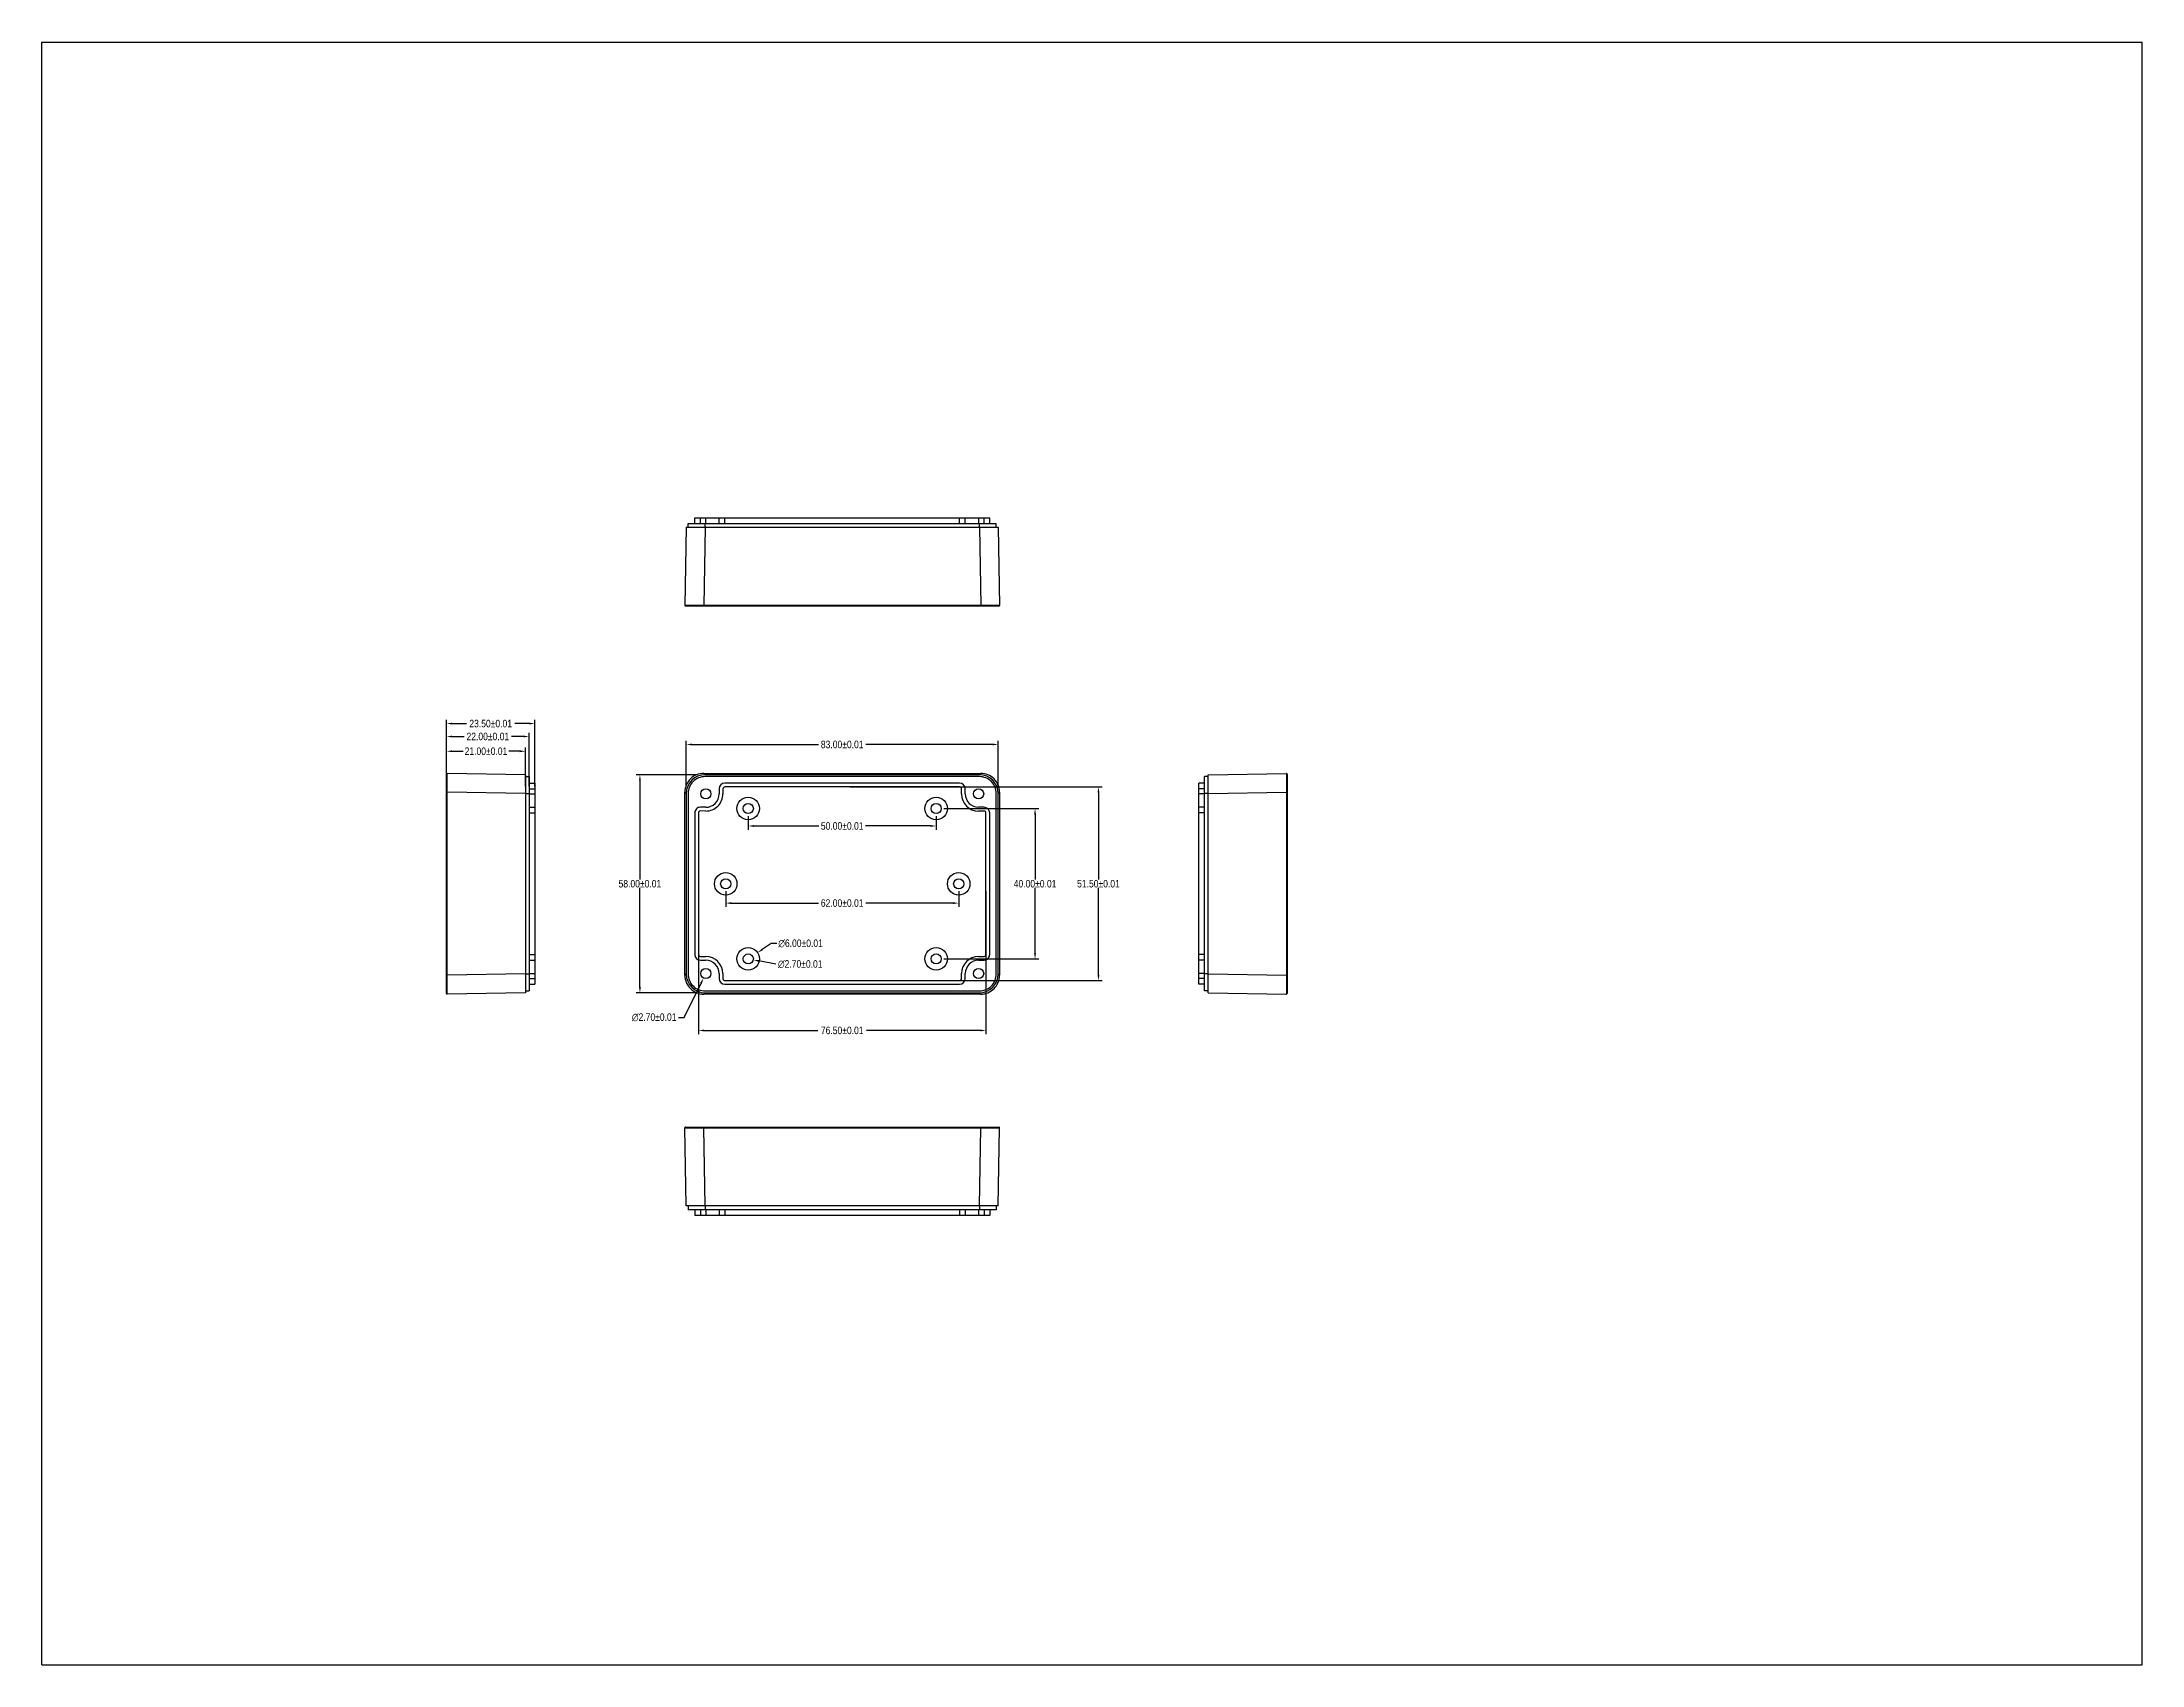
# Model space of a CAD drawing. Header units: millimetres. Extents: x 0 to 559, y 0 to 432.
import ezdxf

# ---------------------------------------------------------------- set-up
doc = ezdxf.new("R2010")
doc.units = ezdxf.units.MM
doc.header["$LTSCALE"] = 30.734
doc.header["$PDMODE"] = 3
doc.header["$PDSIZE"] = 8
doc.layers.get('0').update_dxf_attribs({"linetype": 'CONTINUOUS'})
doc.layers.get('Defpoints').update_dxf_attribs({"linetype": 'CONTINUOUS'})
doc.layers.add('02___PRT_ALL_AXES', color=7, linetype='CONTINUOUS')
doc.styles.get("Standard").update_dxf_attribs({"font": 'txt', "width": 0.85})
doc.dimstyles.new('11', dxfattribs={"dimtxt": 2, "dimasz": 1.5, "dimexe": 1, "dimexo": 2, "dimgap": 0.09, "dimtad": 0, "dimtih": 1, "dimtoh": 1, "dimzin": 0, "dimdsep": 46, "dimtxsty": 'Standard', "dimcen": 0, "dimadec": 0, "dimazin": 0, "dimtol": 1, "dimtp": 0.01, "dimtm": 0.01, "dimtfac": 1, "dimtofl": 0, "dimtmove": 0, "dimatfit": 3, "dimfxl": 1, "dimtolj": 1, "dimtzin": 0, "dimarcsym": 0})

# ---------------------------------------------------------------- blocks, each defined once
blk = doc.blocks.new('*D1')
at = {"color": 0, "lineweight": -2, "transparency": 16777216}
for p, q in [((187.93, 225.85), (187.93, 222.22)), ((237.93, 225.85), (237.93, 222.22)), ((189.43, 223.22), (206.75, 223.22)), ((236.43, 223.22), (219.12, 223.22))]:
    blk.add_line(p, q, dxfattribs=at)
at = {"color": 0, "transparency": 16777216}
for points in [[(189.43, 223.47), (189.43, 222.97), (187.93, 223.22)], [(236.43, 223.47), (236.43, 222.97), (237.93, 223.22)]]:
    blk.add_solid(points, dxfattribs=at)
at = {"layer": 'Defpoints', "color": 0, "transparency": 16777216}
for p in [(187.93, 227.85), (237.93, 227.85), (237.93, 223.22)]:
    blk.add_point(p, dxfattribs=at)
at = {"color": 0, "transparency": 16777216, "insert": (212.93, 223.22), "char_height": 2, "attachment_point": 5}
blk.add_mtext('\\A1;50.00±0.01', dxfattribs=at)
blk = doc.blocks.new('*D2')
at = {"color": 0, "lineweight": -2, "transparency": 16777216}
for p, q in [((181.93, 205.85), (181.93, 201.7)), ((183.43, 202.7), (206.61, 202.7)), ((242.43, 202.7), (219.26, 202.7)), ((243.93, 205.85), (243.93, 201.7))]:
    blk.add_line(p, q, dxfattribs=at)
at = {"color": 0, "transparency": 16777216}
for points in [[(183.43, 202.95), (183.43, 202.45), (181.93, 202.7)], [(242.43, 202.95), (242.43, 202.45), (243.93, 202.7)]]:
    blk.add_solid(points, dxfattribs=at)
at = {"layer": 'Defpoints', "color": 0, "transparency": 16777216}
for p in [(181.93, 207.85), (243.93, 207.85), (243.93, 202.7)]:
    blk.add_point(p, dxfattribs=at)
at = {"color": 0, "transparency": 16777216, "insert": (212.93, 202.7), "char_height": 2, "attachment_point": 5}
blk.add_mtext('\\A1;62.00±0.01', dxfattribs=at)
blk = doc.blocks.new('*D3')
at = {"color": 0, "lineweight": -2, "transparency": 16777216}
for p, q in [((239.93, 227.85), (265.25, 227.85)), ((264.25, 226.35), (264.25, 208.94)), ((264.25, 189.35), (264.25, 206.76)), ((239.93, 187.85), (265.25, 187.85))]:
    blk.add_line(p, q, dxfattribs=at)
at = {"color": 0, "transparency": 16777216}
for points in [[(264, 226.35), (264.5, 226.35), (264.25, 227.85)], [(264, 189.35), (264.5, 189.35), (264.25, 187.85)]]:
    blk.add_solid(points, dxfattribs=at)
at = {"layer": 'Defpoints', "color": 0, "transparency": 16777216}
for p in [(237.93, 227.85), (237.93, 187.85), (264.25, 187.85)]:
    blk.add_point(p, dxfattribs=at)
at = {"color": 0, "transparency": 16777216, "insert": (264.25, 207.85), "char_height": 2, "attachment_point": 5}
blk.add_mtext('\\A1;40.00±0.01', dxfattribs=at)
blk = doc.blocks.new('*D4')
at = {"color": 0, "lineweight": -2, "transparency": 16777216}
for p, q in [((171.43, 233.85), (171.43, 245.9)), ((254.43, 233.85), (254.43, 245.9)), ((172.93, 244.9), (206.61, 244.9)), ((252.93, 244.9), (219.26, 244.9))]:
    blk.add_line(p, q, dxfattribs=at)
at = {"color": 0, "transparency": 16777216}
for points in [[(172.93, 245.15), (172.93, 244.65), (171.43, 244.9)], [(252.93, 245.15), (252.93, 244.65), (254.43, 244.9)]]:
    blk.add_solid(points, dxfattribs=at)
at = {"layer": 'Defpoints', "color": 0, "transparency": 16777216}
for p in [(254.43, 244.9), (171.43, 231.85), (254.43, 231.85)]:
    blk.add_point(p, dxfattribs=at)
at = {"color": 0, "transparency": 16777216, "insert": (212.93, 244.9), "char_height": 2, "attachment_point": 5}
blk.add_mtext('\\A1;83.00±0.01', dxfattribs=at)
blk = doc.blocks.new('*D5')
at = {"color": 0, "lineweight": -2, "transparency": 16777216}
for p, q in [((174.43, 236.85), (158.1, 236.85)), ((159.1, 235.35), (159.1, 208.94)), ((159.1, 180.35), (159.1, 206.76)), ((174.43, 178.85), (158.1, 178.85))]:
    blk.add_line(p, q, dxfattribs=at)
at = {"color": 0, "transparency": 16777216}
for points in [[(158.85, 235.35), (159.35, 235.35), (159.1, 236.85)], [(158.85, 180.35), (159.35, 180.35), (159.1, 178.85)]]:
    blk.add_solid(points, dxfattribs=at)
at = {"layer": 'Defpoints', "color": 0, "transparency": 16777216}
for p in [(159.1, 236.85), (176.43, 236.85), (176.43, 178.85)]:
    blk.add_point(p, dxfattribs=at)
at = {"color": 0, "transparency": 16777216, "insert": (159.1, 207.85), "char_height": 2, "attachment_point": 5}
blk.add_mtext('\\A1;58.00±0.01', dxfattribs=at)
blk = doc.blocks.new('*D6')
at = {"color": 0, "lineweight": -2, "transparency": 16777216}
for p, q in [((214.93, 233.6), (282.12, 233.6)), ((281.12, 232.1), (281.12, 208.94)), ((281.12, 183.6), (281.12, 206.76)), ((214.93, 182.1), (282.12, 182.1))]:
    blk.add_line(p, q, dxfattribs=at)
at = {"color": 0, "transparency": 16777216}
for points in [[(280.87, 232.1), (281.37, 232.1), (281.12, 233.6)], [(280.87, 183.6), (281.37, 183.6), (281.12, 182.1)]]:
    blk.add_solid(points, dxfattribs=at)
at = {"layer": 'Defpoints', "color": 0, "transparency": 16777216}
for p in [(212.93, 233.6), (212.93, 182.1), (281.12, 182.1)]:
    blk.add_point(p, dxfattribs=at)
at = {"color": 0, "transparency": 16777216, "insert": (281.12, 207.85), "char_height": 2, "attachment_point": 5}
blk.add_mtext('\\A1;51.50±0.01', dxfattribs=at)
blk = doc.blocks.new('*D7')
at = {"color": 0, "lineweight": -2, "transparency": 16777216}
for p, q in [((174.68, 205.85), (174.68, 167.82)), ((251.18, 205.85), (251.18, 167.82)), ((176.18, 168.82), (206.47, 168.82)), ((249.68, 168.82), (219.4, 168.82))]:
    blk.add_line(p, q, dxfattribs=at)
at = {"color": 0, "transparency": 16777216}
for points in [[(176.18, 169.07), (176.18, 168.57), (174.68, 168.82)], [(249.68, 169.07), (249.68, 168.57), (251.18, 168.82)]]:
    blk.add_solid(points, dxfattribs=at)
at = {"layer": 'Defpoints', "color": 0, "transparency": 16777216}
for p in [(174.68, 207.85), (251.18, 207.85), (174.68, 168.82)]:
    blk.add_point(p, dxfattribs=at)
at = {"color": 0, "transparency": 16777216, "insert": (212.93, 168.82), "char_height": 2, "attachment_point": 5}
blk.add_mtext('\\A1;76.50±0.01', dxfattribs=at)
blk = doc.blocks.new('*D8')
at = {"color": 0, "lineweight": -2, "transparency": 16777216}
for p, q in [((107.64, 234.22), (107.64, 244.1)), ((109.14, 243.1), (112.1, 243.1)), ((127.14, 243.1), (124.18, 243.1)), ((128.64, 233.85), (128.64, 244.1))]:
    blk.add_line(p, q, dxfattribs=at)
at = {"color": 0, "transparency": 16777216}
for points in [[(109.14, 243.35), (109.14, 242.85), (107.64, 243.1)], [(127.14, 243.35), (127.14, 242.85), (128.64, 243.1)]]:
    blk.add_solid(points, dxfattribs=at)
at = {"layer": 'Defpoints', "color": 0, "transparency": 16777216}
for p in [(128.64, 243.1), (107.64, 232.22), (128.64, 231.85)]:
    blk.add_point(p, dxfattribs=at)
at = {"color": 0, "transparency": 16777216, "insert": (118.14, 243.1), "char_height": 2, "attachment_point": 5}
blk.add_mtext('\\A1;21.00±0.01', dxfattribs=at)
blk = doc.blocks.new('*D9')
at = {"color": 0, "lineweight": -2, "transparency": 16777216}
for p, q in [((107.64, 234.22), (107.64, 248.02)), ((109.14, 247.02), (112.31, 247.02)), ((128.14, 247.02), (124.96, 247.02)), ((129.64, 233.75), (129.64, 248.02))]:
    blk.add_line(p, q, dxfattribs=at)
at = {"color": 0, "transparency": 16777216}
for points in [[(109.14, 247.27), (109.14, 246.77), (107.64, 247.02)], [(128.14, 247.27), (128.14, 246.77), (129.64, 247.02)]]:
    blk.add_solid(points, dxfattribs=at)
at = {"layer": 'Defpoints', "color": 0, "transparency": 16777216}
for p in [(129.64, 247.02), (107.64, 232.22), (129.64, 231.75)]:
    blk.add_point(p, dxfattribs=at)
at = {"color": 0, "transparency": 16777216, "insert": (118.64, 247.02), "char_height": 2, "attachment_point": 5}
blk.add_mtext('\\A1;22.00±0.01', dxfattribs=at)
blk = doc.blocks.new('*D10')
at = {"color": 0, "lineweight": -2, "transparency": 16777216}
for p, q in [((107.64, 234.22), (107.64, 251.46)), ((131.14, 233.75), (131.14, 251.46)), ((109.14, 250.46), (112.92, 250.46)), ((129.64, 250.46), (125.85, 250.46))]:
    blk.add_line(p, q, dxfattribs=at)
at = {"color": 0, "transparency": 16777216}
for points in [[(109.14, 250.71), (109.14, 250.21), (107.64, 250.46)], [(129.64, 250.71), (129.64, 250.21), (131.14, 250.46)]]:
    blk.add_solid(points, dxfattribs=at)
at = {"layer": 'Defpoints', "color": 0, "transparency": 16777216}
for p in [(131.14, 250.46), (107.64, 232.22), (131.14, 231.75)]:
    blk.add_point(p, dxfattribs=at)
at = {"color": 0, "transparency": 16777216, "insert": (119.39, 250.46), "char_height": 2, "attachment_point": 5}
blk.add_mtext('\\A1;23.50±0.01', dxfattribs=at)
blk = doc.blocks.new('*D11')
at = {"color": 0, "lineweight": -2, "transparency": 16777216}
for p, q in [((194.04, 191.96), (191.67, 190.36)), ((195.54, 191.96), (194.04, 191.96))]:
    blk.add_line(p, q, dxfattribs=at)
at = {"color": 0, "transparency": 16777216}
blk.add_solid([(191.53, 190.57), (191.81, 190.15), (190.42, 189.53)], dxfattribs=at)
at = {"layer": 'Defpoints', "color": 0, "transparency": 16777216}
for p in [(185.44, 186.18), (190.42, 189.53)]:
    blk.add_point(p, dxfattribs=at)
at = {"color": 0, "transparency": 16777216, "insert": (201.86, 191.96), "char_height": 2, "attachment_point": 5}
blk.add_mtext('\\A1;∅6.00±0.01', dxfattribs=at)
blk = doc.blocks.new('*D12')
at = {"color": 0, "lineweight": -2, "transparency": 16777216}
blk.add_line((195.3, 186.45), (190.73, 187.32), dxfattribs=at)
at = {"color": 0, "transparency": 16777216}
blk.add_solid([(190.78, 187.56), (190.69, 187.07), (189.26, 187.6)], dxfattribs=at)
at = {"layer": 'Defpoints', "color": 0, "transparency": 16777216}
for p in [(186.61, 188.1), (189.26, 187.6)]:
    blk.add_point(p, dxfattribs=at)
at = {"color": 0, "transparency": 16777216, "insert": (201.77, 186.45), "char_height": 2, "attachment_point": 5}
blk.add_mtext('\\A1;∅2.70±0.01', dxfattribs=at)
blk = doc.blocks.new('*D13')
at = {"color": 0, "lineweight": -2, "transparency": 16777216}
for p, q in [((170.86, 172.31), (175.37, 181.4)), ((169.36, 172.31), (170.86, 172.31))]:
    blk.add_line(p, q, dxfattribs=at)
at = {"color": 0, "transparency": 16777216}
blk.add_solid([(175.14, 181.51), (175.59, 181.29), (176.03, 182.74)], dxfattribs=at)
at = {"layer": 'Defpoints', "color": 0, "transparency": 16777216}
for p in [(177.23, 185.16), (176.03, 182.74)]:
    blk.add_point(p, dxfattribs=at)
at = {"color": 0, "transparency": 16777216, "insert": (162.9, 172.31), "char_height": 2, "attachment_point": 5}
blk.add_mtext('\\A1;∅2.70±0.01', dxfattribs=at)

msp = doc.modelspace()

# ---------------------------------------------------------------- linework, layer by layer
at = {"color": 7, "linetype": 'Continuous'}
for p, q in [((0, 0), (0, 431.8)), ((0, 431.8), (558.8, 431.8)), ((558.8, 0), (558.8, 431.8)), ((171.434, 302.714), (171.071, 281.917)), ((171.434, 302.714), (254.434, 302.714)), ((171.934, 302.714), (171.934, 303.714)), ((171.934, 303.714), (253.934, 303.714)), ((173.684, 303.714), (173.684, 305.214)), ((173.684, 305.214), (252.184, 305.214)), ((175.184, 303.714), (175.184, 305.214)), ((176.434, 302.714), (176.071, 281.917)), ((176.434, 302.714), (176.434, 303.714)), ((176.634, 303.714), (176.634, 305.214)), ((180.184, 303.714), (180.184, 305.214)), ((181.684, 303.714), (181.684, 305.214)), ((244.184, 303.714), (244.184, 305.214)), ((245.684, 303.714), (245.684, 305.214)), ((249.253, 303.714), (249.253, 305.214)), ((249.435, 302.714), (249.435, 303.714)), ((249.435, 302.714), (249.798, 281.917)), ((250.677, 303.714), (250.677, 305.214)), ((252.184, 303.714), (252.184, 305.214)), ((253.934, 302.714), (253.934, 303.714)), ((254.434, 302.714), (254.798, 281.917)), ((176.071, 281.917), (171.071, 281.917)), ((254.598, 281.714), (171.271, 281.714)), ((176.071, 281.714), (176.071, 281.917)), ((249.798, 281.917), (176.071, 281.917)), ((249.798, 281.714), (249.798, 281.917)), ((254.798, 281.917), (249.798, 281.917)), ((107.638, 178.689), (107.638, 237.015)), ((128.638, 236.852), (107.842, 237.215)), ((107.842, 232.216), (107.842, 237.215)), ((128.638, 236.852), (128.638, 178.852)), ((128.638, 236.352), (129.638, 236.352)), ((129.638, 236.352), (129.638, 179.352)), ((176.434, 236.852), (176.071, 237.215)), ((176.071, 237.215), (249.798, 237.215)), ((249.435, 236.852), (176.434, 236.852)), ((249.435, 236.352), (176.434, 236.352)), ((249.435, 236.852), (249.798, 237.215)), ((309.327, 179.352), (309.327, 236.352)), ((310.327, 236.352), (309.327, 236.352)), ((310.327, 236.852), (331.124, 237.215)), ((310.327, 178.852), (310.327, 236.852)), ((331.124, 237.215), (331.124, 232.216)), ((331.327, 237.015), (331.327, 178.689)), ((107.638, 232.216), (107.842, 232.216)), ((128.638, 231.853), (107.842, 232.216)), ((107.842, 183.488), (107.842, 232.216)), ((128.638, 231.853), (129.638, 231.853)), ((129.638, 234.602), (131.138, 234.602)), ((129.638, 233.102), (131.138, 233.102)), ((129.638, 231.752), (131.138, 231.752)), ((131.138, 234.602), (131.138, 181.102)), ((171.071, 183.488), (171.071, 232.216)), ((171.434, 231.853), (171.071, 232.216)), ((171.434, 231.853), (171.434, 183.851)), ((171.934, 231.853), (171.934, 183.851)), ((180.184, 233.102), (180.184, 231.752)), ((181.184, 233.102), (181.184, 231.752)), ((244.184, 234.602), (181.684, 234.602)), ((244.184, 233.602), (181.684, 233.602)), ((244.684, 231.752), (244.684, 233.102)), ((245.684, 231.752), (245.684, 233.102)), ((253.934, 183.851), (253.934, 231.853)), ((254.434, 231.853), (254.798, 232.216)), ((254.434, 183.851), (254.434, 231.853)), ((254.798, 232.216), (254.798, 183.488)), ((307.827, 181.102), (307.827, 234.602)), ((309.327, 234.602), (307.827, 234.602)), ((309.327, 233.102), (307.827, 233.102)), ((309.327, 231.752), (307.827, 231.752)), ((310.327, 231.853), (309.327, 231.853)), ((310.327, 231.853), (331.124, 232.216)), ((331.124, 232.216), (331.124, 183.488)), ((331.327, 232.216), (331.124, 232.216)), ((129.638, 228.209), (131.138, 228.209)), ((129.638, 226.709), (131.138, 226.709)), ((173.684, 226.709), (173.684, 189.002)), ((174.684, 226.709), (174.684, 189.002)), ((176.611, 227.202), (175.187, 227.209)), ((176.616, 228.202), (175.192, 228.209)), ((250.684, 228.202), (249.234, 228.202)), ((250.684, 227.202), (249.234, 227.202)), ((251.184, 189.002), (251.184, 226.702)), ((252.184, 189.002), (252.184, 226.702)), ((309.327, 228.202), (307.827, 228.202)), ((309.327, 226.702), (307.827, 226.702)), ((129.638, 189.002), (131.138, 189.002)), ((129.638, 187.502), (131.138, 187.502)), ((175.184, 188.502), (176.634, 188.502)), ((175.184, 187.502), (176.634, 187.502)), ((249.234, 188.502), (250.684, 188.502)), ((249.234, 187.502), (250.684, 187.502)), ((309.327, 189.002), (307.827, 189.002)), ((309.327, 187.502), (307.827, 187.502)), ((107.638, 183.488), (107.842, 183.488)), ((128.638, 183.851), (107.842, 183.488)), ((107.842, 178.489), (107.842, 183.488)), ((128.638, 178.852), (107.842, 178.489)), ((128.638, 183.851), (129.638, 183.851)), ((128.638, 179.352), (129.638, 179.352)), ((129.638, 183.952), (131.138, 183.952)), ((129.638, 182.602), (131.138, 182.602)), ((129.638, 181.102), (131.138, 181.102)), ((171.434, 183.851), (171.071, 183.488)), ((176.434, 178.852), (176.071, 178.489)), ((176.434, 179.352), (249.435, 179.352)), ((176.434, 178.852), (249.435, 178.852)), ((180.184, 183.952), (180.184, 182.602)), ((181.184, 183.952), (181.184, 182.602)), ((181.684, 182.102), (244.184, 182.102)), ((181.684, 181.102), (244.184, 181.102)), ((244.684, 182.602), (244.684, 183.952)), ((245.684, 182.602), (245.684, 183.952)), ((249.435, 178.852), (249.798, 178.489)), ((254.434, 183.851), (254.798, 183.488)), ((309.327, 183.952), (307.827, 183.952)), ((309.327, 182.602), (307.827, 182.602)), ((309.327, 181.102), (307.827, 181.102)), ((310.327, 183.851), (309.327, 183.851)), ((310.327, 179.352), (309.327, 179.352)), ((310.327, 183.851), (331.124, 183.488)), ((310.327, 178.852), (331.124, 178.489)), ((331.327, 183.488), (331.124, 183.488)), ((331.124, 183.488), (331.124, 178.489)), ((249.798, 178.489), (176.071, 178.489)), ((171.434, 122.126), (171.071, 142.922)), ((171.071, 142.922), (176.071, 142.922)), ((171.271, 143.126), (254.598, 143.126)), ((176.071, 143.126), (176.071, 142.922)), ((176.071, 142.922), (249.798, 142.922)), ((176.434, 122.126), (176.071, 142.922)), ((249.435, 122.126), (249.798, 142.922)), ((249.798, 143.126), (249.798, 142.922)), ((249.798, 142.922), (254.798, 142.922)), ((254.434, 122.126), (254.798, 142.922)), ((254.434, 122.126), (171.434, 122.126)), ((171.934, 122.126), (171.934, 121.126)), ((253.934, 121.126), (171.934, 121.126)), ((173.684, 121.126), (173.684, 119.626)), ((252.184, 119.626), (173.684, 119.626)), ((175.184, 121.126), (175.184, 119.626)), ((176.434, 122.126), (176.434, 121.126)), ((176.634, 121.126), (176.634, 119.626)), ((180.184, 121.126), (180.184, 119.626)), ((181.684, 121.126), (181.684, 119.626)), ((244.184, 121.126), (244.184, 119.626)), ((245.684, 121.126), (245.684, 119.626)), ((249.234, 121.126), (249.234, 119.626)), ((249.435, 122.126), (249.435, 121.126)), ((250.684, 121.126), (250.684, 119.626)), ((252.184, 121.126), (252.184, 119.626)), ((253.934, 122.126), (253.934, 121.126)), ((0, 0), (558.8, 0))]:
    msp.add_line(p, q, dxfattribs=at)
for centre, radius, start, end in [((171.271, 281.914), 0.2, 178.99994, 269.99451), ((254.598, 281.914), 0.2, 270, 1.00015), ((107.838, 237.015), 0.2, 89, 180), ((176.07, 232.216), 4.999, 89.99752, 180.00248), ((176.433, 231.853), 4.499, 89.99645, 180.00355), ((249.436, 231.853), 4.499, 359.99645, 90.00355), ((249.799, 232.216), 4.999, 359.99753, 90.00247), ((331.127, 237.015), 0.2, 0, 91), ((176.634, 231.752), 4.55, 269.70193, 0), ((176.634, 231.752), 3.55, 269.70193, 0), ((181.684, 233.102), 1.5, 90, 180), ((181.684, 233.102), 0.5, 90, 180), ((244.184, 233.102), 1.5, 0, 90), ((244.184, 233.102), 0.5, 0, 90), ((249.234, 231.752), 4.55, 180, 270), ((249.234, 231.752), 3.55, 180, 270), ((175.184, 226.709), 1.5, 89.70193, 180), ((175.184, 226.709), 0.5, 89.70193, 180), ((250.684, 226.702), 1.5, 0, 90), ((250.684, 226.702), 0.5, 0, 90), ((175.184, 189.002), 1.5, 180, 270), ((175.184, 189.002), 0.5, 180, 270), ((176.634, 183.952), 4.55, 0, 90), ((176.634, 183.952), 3.55, 0, 90), ((249.234, 183.952), 4.55, 90, 180), ((249.234, 183.952), 3.55, 90, 180), ((250.684, 189.002), 1.5, 270, 0), ((250.684, 189.002), 0.5, 270, 0), ((176.07, 183.488), 4.999, 179.99752, 270.00248), ((176.433, 183.851), 4.499, 179.99645, 270.00355), ((181.684, 182.602), 1.5, 180, 270), ((181.684, 182.602), 0.5, 180, 270), ((244.184, 182.602), 1.5, 270, 0), ((244.184, 182.602), 0.5, 270, 0), ((249.436, 183.851), 4.499, 269.99645, 0.00355), ((249.799, 183.488), 4.999, 269.99753, 0.00247), ((107.838, 178.689), 0.2, 180, 271), ((331.127, 178.689), 0.2, 269, 0), ((171.271, 142.926), 0.2, 90.00549, 181.00006), ((254.598, 142.926), 0.2, 358.99985, 90)]:
    msp.add_arc(centre, radius, start, end, dxfattribs=at)
for centre, major_axis, start_param, end_param in [((176.435, 231.851), (-3.537, 3.536), -0.785322, 0.7851697), ((249.434, 231.851), (3.537, 3.536), -0.7851697, 0.785322), ((176.435, 183.853), (-3.537, -3.536), -0.7851697, 0.785322), ((249.434, 183.853), (3.537, -3.536), -0.785322, 0.7851697)]:
    msp.add_ellipse(centre, major_axis=major_axis, ratio=0.9996954, start_param=start_param, end_param=end_param, dxfattribs=at)
at = {"layer": '02___PRT_ALL_AXES', "color": 7, "linetype": 'Continuous'}
for centre, radius in [((176.634, 231.752), 1.35), ((187.934, 227.852), 3), ((187.934, 227.852), 1.35), ((237.934, 227.852), 3), ((237.934, 227.852), 1.35), ((249.234, 231.752), 1.35), ((181.934, 207.852), 3), ((181.934, 207.852), 1.35), ((243.934, 207.852), 3), ((243.934, 207.852), 1.35), ((187.934, 187.852), 3), ((237.934, 187.852), 3), ((176.634, 183.952), 1.35), ((187.934, 187.852), 1.35), ((237.934, 187.852), 1.35), ((249.234, 183.952), 1.35)]:
    msp.add_circle(centre, radius, dxfattribs=at)

# ---------------------------------------------------------------- dimensions: what is measured, and where the dimension line sits
for base, p1, p2, picture, middle in [((131.138, 250.464), (107.638, 232.216), (131.138, 231.752), '*D10', (119.388, 250.464)), ((129.638, 247.024), (107.638, 232.216), (129.638, 231.752), '*D9', (118.638, 247.024)), ((254.434, 244.896), (171.434, 231.853), (254.434, 231.853), '*D4', (212.934, 244.896)), ((128.638, 243.1), (107.638, 232.216), (128.638, 231.853), '*D8', (118.138, 243.1)), ((237.934, 223.216), (187.934, 227.852), (237.934, 227.852), '*D1', (212.934, 223.216)), ((174.684, 168.824), (251.184, 207.852), (174.684, 207.852), '*D7', (212.934, 168.824)), ((243.934, 202.697), (181.934, 207.852), (243.934, 207.852), '*D2', (212.934, 202.697))]:
    dim = msp.add_linear_dim(base=base, p1=p1, p2=p2, dimstyle='11')
    dim.commit()
    dim.dimension.update_dxf_attribs({"geometry": picture, "text_midpoint": middle})
for base, p1, p2, picture, middle in [((159.095, 236.852), (176.434, 178.852), (176.434, 236.852), '*D5', (159.095, 207.852)), ((281.116, 182.102), (212.934, 233.602), (212.934, 182.102), '*D6', (281.116, 207.852)), ((264.249, 187.852), (237.934, 227.852), (237.934, 187.852), '*D3', (264.249, 207.852))]:
    dim = msp.add_linear_dim(base=base, p1=p1, p2=p2, angle=90, dimstyle='11')
    dim.commit()
    dim.dimension.update_dxf_attribs({"geometry": picture, "text_midpoint": middle})
for p1, p2, picture, middle in [((185.445, 186.178), (190.424, 189.525), '*D11', (201.862, 191.955)), ((177.235, 185.161), (176.034, 182.742), '*D13', (162.895, 172.315)), ((186.608, 188.105), (189.261, 187.599), '*D12', (195.303, 186.445))]:
    dim = msp.add_diameter_dim_2p(p1=p1, p2=p2, dimstyle='11')
    dim.commit()
    dim.dimension.update_dxf_attribs({"geometry": picture, "text_midpoint": middle, "dimtype": 163})

doc.saveas('drawing.dxf')
